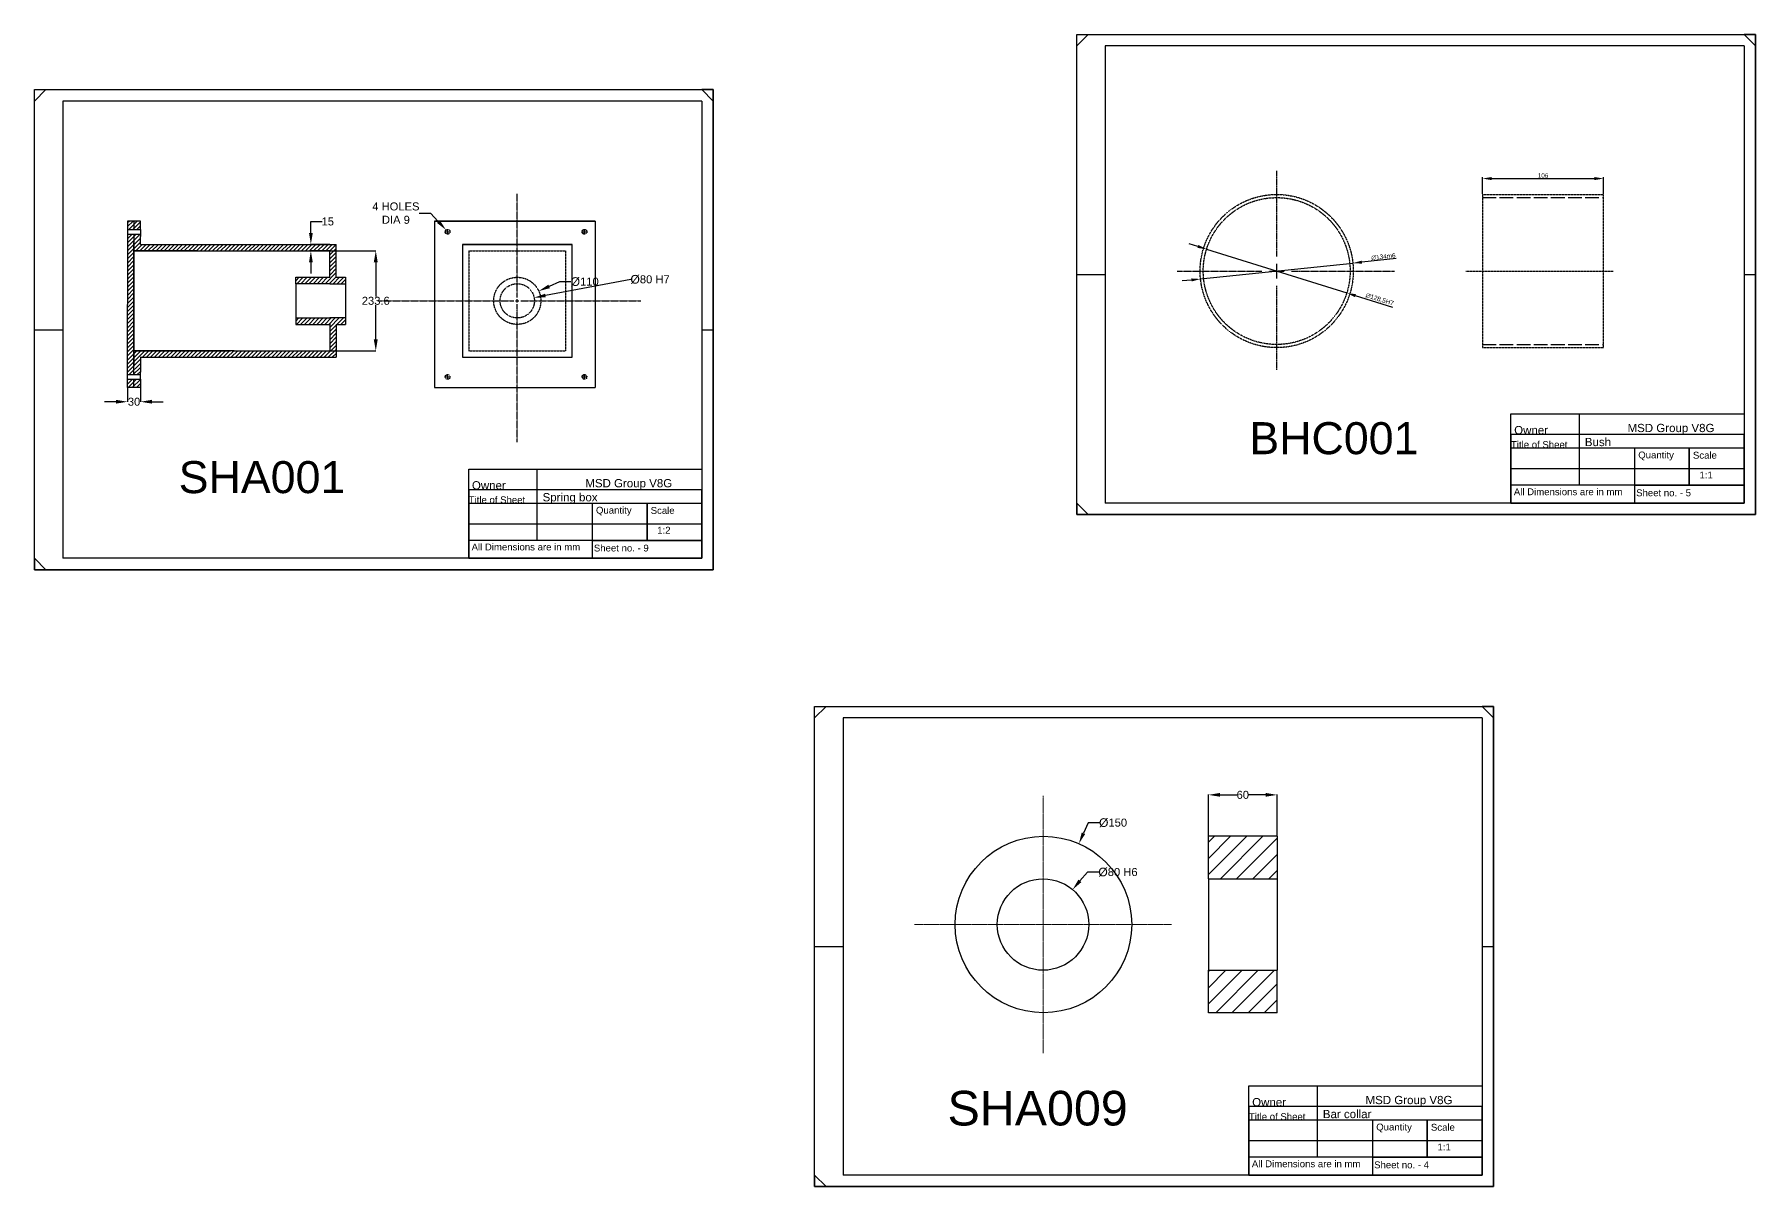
# Model space of a CAD drawing. Header units: inches. Extents: x 6036 to 12138, y -290 to 1789.
# Drawn here: x 6042 to 7548, y -290 to 718 of the extents above; entities that cross this region are included whole.
import ezdxf

# ---------------------------------------------------------------- set-up
doc = ezdxf.new("R2010")
doc.units = ezdxf.units.IN
doc.header["$MEASUREMENT"] = 0
for name, pattern in [('ACAD_ISO02W100', [15, 12, -3]), ('CENTER', [2, 1.25, -0.25, 0.25, -0.25]), ('CENTER2', [1.125, 0.75, -0.125, 0.125, -0.125]), ('HIDDEN', [0.375, 0.25, -0.125])]:
    doc.linetypes.add(name, pattern=pattern)
doc.layers.add('AM_7', color=4, linetype='CENTER', lineweight=15)
doc.layers.add('AM_8', color=1, linetype='Continuous', lineweight=15)
doc.styles.get("Standard").update_dxf_attribs({"font": 'arial.ttf'})
doc.dimstyles.new('Annotative', dxfattribs={"dimscale": 0, "dimtxt": 7, "dimasz": 10, "dimexe": 0.18, "dimexo": 0.0625, "dimgap": 0.09, "dimtad": 0, "dimtih": 1, "dimtoh": 1, "dimdec": 4, "dimzin": 0, "dimdsep": 46, "dimtxsty": 'Standard', "dimcen": 0.09, "dimadec": 0, "dimazin": 0, "dimtfac": 1, "dimtdec": 4, "dimtofl": 0, "dimtmove": 0, "dimatfit": 3, "dimfxl": 1, "dimtolj": 1, "dimtzin": 0, "dimarcsym": 0})
doc.dimstyles.new('ISO-25', dxfattribs={"dimtxt": 4, "dimasz": 8, "dimexe": 1.25, "dimexo": 0.625, "dimtad": 1, "dimtxsty": 'Standard', "dimcen": 2.5, "dimadec": 0, "dimazin": 0, "dimtfac": 1, "dimtmove": 0, "dimatfit": 3, "dimfxl": 1, "dimarcsym": 0})

# ---------------------------------------------------------------- blocks, each defined once
blk = doc.blocks.new('*U31')
at = {"color": 0, "linetype": 'CENTER2', "transparency": 16777216}
for p, q in [((0, 3), (0, 93.8)), ((-121.1, 0), (-3, 0)), ((3, 0), (108, 0)), ((0, -123.6), (0, -3))]:
    blk.add_line(p, q, dxfattribs=at)
at = {"color": 0, "linetype": 'Continuous', "transparency": 16777216}
for p, q in [((-1.5, 0), (1.5, 0)), ((0, -1.5), (0, 1.5))]:
    blk.add_line(p, q, dxfattribs=at)
blk = doc.blocks.new('*U32')
at = {"color": 0, "linetype": 'CENTER2', "transparency": 16777216}
for p, q in [((-2.2036, 0), (-0.41672, 0)), ((0, 0.41672), (0, 2.2036)), ((0.41672, 0), (2.2036, 0)), ((0, -2.2036), (0, -0.41672))]:
    blk.add_line(p, q, dxfattribs=at)
at = {"color": 0, "linetype": 'Continuous', "transparency": 16777216}
for p, q in [((-0.20836, 0), (0.20836, 0)), ((0, -0.20836), (0, 0.20836))]:
    blk.add_line(p, q, dxfattribs=at)
blk = doc.blocks.new('*U33')
at = {"color": 0, "linetype": 'CENTER2', "transparency": 16777216}
for p, q in [((-2.2036, 0), (-0.41672, 0)), ((0, 0.41672), (0, 2.2036)), ((0.41672, 0), (2.2036, 0)), ((0, -2.2036), (0, -0.41672))]:
    blk.add_line(p, q, dxfattribs=at)
at = {"color": 0, "linetype": 'Continuous', "transparency": 16777216}
for p, q in [((-0.20836, 0), (0.20836, 0)), ((0, -0.20836), (0, 0.20836))]:
    blk.add_line(p, q, dxfattribs=at)
blk = doc.blocks.new('*U34')
at = {"color": 0, "linetype": 'CENTER2', "transparency": 16777216}
for p, q in [((-2.2036, 0), (-0.41672, 0)), ((0, 0.41672), (0, 2.2036)), ((0.41672, 0), (2.2036, 0)), ((0, -2.2036), (0, -0.41672))]:
    blk.add_line(p, q, dxfattribs=at)
at = {"color": 0, "linetype": 'Continuous', "transparency": 16777216}
for p, q in [((-0.20836, 0), (0.20836, 0)), ((0, -0.20836), (0, 0.20836))]:
    blk.add_line(p, q, dxfattribs=at)
blk = doc.blocks.new('*U35')
at = {"color": 0, "linetype": 'CENTER2', "transparency": 16777216}
for p, q in [((-2.2036, 0), (-0.41672, 0)), ((0, 0.41672), (0, 2.2036)), ((0.41672, 0), (2.2036, 0)), ((0, -2.2036), (0, -0.41672))]:
    blk.add_line(p, q, dxfattribs=at)
at = {"color": 0, "linetype": 'Continuous', "transparency": 16777216}
for p, q in [((-0.20836, 0), (0.20836, 0)), ((0, -0.20836), (0, 0.20836))]:
    blk.add_line(p, q, dxfattribs=at)
blk = doc.blocks.new('*U50')
at = {"color": 0, "linetype": 'CENTER2', "transparency": 16777216}
for p, q in [((0, 12.85), (0, 87.62)), ((-87, 0), (-12.85, 0)), ((12.85, 0), (103, 0)), ((0, -86.5), (0, -12.85))]:
    blk.add_line(p, q, dxfattribs=at)
at = {"color": 0, "linetype": 'Continuous', "transparency": 16777216}
for p, q in [((-6.425, 0), (6.425, 0)), ((0, -6.425), (0, 6.425))]:
    blk.add_line(p, q, dxfattribs=at)
blk = doc.blocks.new('*D51')
at = {"color": 0, "lineweight": -2, "transparency": 16777216}
for p, q in [((7060.2, 532.3), (7052.6, 534.7)), ((7067.8, 529.9), (7190.5, 491.6)), ((7230.8, 479), (7198.1, 489.2))]:
    blk.add_line(p, q, dxfattribs=at)
at = {"color": 0, "transparency": 16777216}
for points in [[(7060.6, 533.6), (7059.8, 531), (7067.8, 529.9)], [(7198.5, 490.5), (7197.7, 487.9), (7190.5, 491.6)]]:
    blk.add_solid(points, dxfattribs=at)
at = {"layer": 'Defpoints', "color": 0, "transparency": 16777216}
for p in [(7067.8, 529.9), (7190.5, 491.6)]:
    blk.add_point(p, dxfattribs=at)
at = {"color": 0, "transparency": 16777216, "insert": (7219.2, 485.8), "char_height": 4, "width": 11.175, "attachment_point": 5, "rotation": 342.6369}
blk.add_mtext('∅128,5H7', dxfattribs=at)
blk = doc.blocks.new('*D52')
at = {"color": 0, "lineweight": -2, "transparency": 16777216}
for p, q in [((7062.5, 503.8), (7195.8, 517.7)), ((7233.8, 521.7), (7203.8, 518.6)), ((7054.6, 502.9), (7046.6, 502.1))]:
    blk.add_line(p, q, dxfattribs=at)
at = {"color": 0, "transparency": 16777216}
for points in [[(7203.6, 519.9), (7203.9, 517.2), (7195.8, 517.7)], [(7054.4, 504.3), (7054.7, 501.6), (7062.5, 503.8)]]:
    blk.add_solid(points, dxfattribs=at)
at = {"layer": 'Defpoints', "color": 0, "transparency": 16777216}
for p in [(7195.8, 517.7), (7062.5, 503.8)]:
    blk.add_point(p, dxfattribs=at)
at = {"color": 0, "transparency": 16777216, "insert": (7222.5, 523.3), "char_height": 4, "width": 8.233, "attachment_point": 5, "rotation": 5.9764}
blk.add_mtext('∅134m6', dxfattribs=at)
blk = doc.blocks.new('*D53')
at = {"color": 0, "lineweight": -2, "transparency": 16777216}
for p, q in [((7309.2, 578.4), (7309.2, 592.9)), ((7317.2, 591.7), (7407.2, 591.7)), ((7415.2, 578.4), (7415.2, 592.9))]:
    blk.add_line(p, q, dxfattribs=at)
at = {"color": 0, "transparency": 16777216}
for points in [[(7317.2, 593), (7317.2, 590.3), (7309.2, 591.7)], [(7407.2, 593), (7407.2, 590.3), (7415.2, 591.7)]]:
    blk.add_solid(points, dxfattribs=at)
at = {"layer": 'Defpoints', "color": 0, "transparency": 16777216}
for p in [(7415.2, 591.7), (7309.2, 577.8), (7415.2, 577.8)]:
    blk.add_point(p, dxfattribs=at)
at = {"color": 0, "transparency": 16777216, "insert": (7362.2, 594.3), "char_height": 4, "attachment_point": 5}
blk.add_mtext('106', dxfattribs=at)
blk = doc.blocks.new('*D74')
at = {"color": 0, "lineweight": -2, "transparency": 16777216}
for p, q in [((6963.5, -15.1), (6957, -22.7)), ((6973.5, -15.1), (6963.5, -15.1)), ((6924.6, -60.9), (6924.8, -60.9)), ((6924.7, -61), (6924.7, -60.8))]:
    blk.add_line(p, q, dxfattribs=at)
at = {"color": 0, "transparency": 16777216}
blk.add_solid([(6955.7, -21.6), (6958.3, -23.8), (6950.6, -30.4)], dxfattribs=at)
at = {"layer": 'Defpoints', "color": 0, "transparency": 16777216}
for p in [(6950.6, -30.4), (6898.9, -91.5)]:
    blk.add_point(p, dxfattribs=at)
at = {"color": 0, "transparency": 16777216, "insert": (6990.3, -15.1), "char_height": 7, "attachment_point": 5}
blk.add_mtext('\\A1;{\\H1.08333x;Ø}80 H6', dxfattribs=at)
blk = doc.blocks.new('*D75')
at = {"color": 0, "lineweight": -2, "transparency": 16777216}
for p, q in [((6964.1, 28.1), (6960.1, 19)), ((6974.1, 28.1), (6964.1, 28.1)), ((6925, -60.9), (6925.2, -60.9)), ((6925.1, -61), (6925.1, -60.8))]:
    blk.add_line(p, q, dxfattribs=at)
at = {"color": 0, "transparency": 16777216}
blk.add_solid([(6958.6, 19.6), (6961.6, 18.3), (6956.1, 9.8)], dxfattribs=at)
at = {"layer": 'Defpoints', "color": 0, "transparency": 16777216}
for p in [(6956.1, 9.8), (6894.1, -131.6)]:
    blk.add_point(p, dxfattribs=at)
at = {"color": 0, "transparency": 16777216, "insert": (6986, 28.1), "char_height": 7, "attachment_point": 5}
blk.add_mtext('\\A1;{\\H1.08333x;Ø}150', dxfattribs=at)
blk = doc.blocks.new('*D76')
at = {"color": 0, "lineweight": -2, "transparency": 16777216}
for p, q in [((7069.5, 16.4), (7069.5, 52.7)), ((7079.5, 52.5), (7094.4, 52.5)), ((7119.5, 52.5), (7104.6, 52.5)), ((7129.5, 16.4), (7129.5, 52.7))]:
    blk.add_line(p, q, dxfattribs=at)
at = {"color": 0, "transparency": 16777216}
for points in [[(7079.5, 54.2), (7079.5, 50.9), (7069.5, 52.5)], [(7119.5, 54.2), (7119.5, 50.9), (7129.5, 52.5)]]:
    blk.add_solid(points, dxfattribs=at)
at = {"layer": 'Defpoints', "color": 0, "transparency": 16777216}
for p in [(7129.5, 52.5), (7069.5, 16.3), (7129.5, 16.3)]:
    blk.add_point(p, dxfattribs=at)
at = {"color": 0, "transparency": 16777216, "insert": (7099.5, 52.5), "char_height": 7, "attachment_point": 5}
blk.add_mtext('\\A1;60', dxfattribs=at)
blk = doc.blocks.new('*D77')
at = {"color": 0, "lineweight": -2, "transparency": 16777216}
for p, q in [((6284.1, 544.1), (6284.1, 554.1)), ((6284.1, 554.1), (6294.1, 554.1)), ((6300.6, 534.1), (6283.9, 534.1)), ((6300.6, 528.5), (6283.9, 528.5)), ((6284.1, 518.5), (6284.1, 508.5))]:
    blk.add_line(p, q, dxfattribs=at)
at = {"color": 0, "transparency": 16777216}
for points in [[(6282.5, 544.1), (6285.8, 544.1), (6284.1, 534.1)], [(6282.5, 518.5), (6285.8, 518.5), (6284.1, 528.5)]]:
    blk.add_solid(points, dxfattribs=at)
at = {"layer": 'Defpoints', "color": 0, "transparency": 16777216}
for p in [(6284.1, 534.1), (6300.6, 534.1), (6300.6, 528.5)]:
    blk.add_point(p, dxfattribs=at)
at = {"color": 0, "transparency": 16777216, "insert": (6298.9, 554.1), "char_height": 7, "attachment_point": 5}
blk.add_mtext('\\A1;15', dxfattribs=at)
blk = doc.blocks.new('*D78')
at = {"color": 0, "lineweight": -2, "transparency": 16777216}
for p, q in [((6564.1, 503.4), (6489.3, 489.3)), ((6464.6, 484.7), (6464.8, 484.7)), ((6464.7, 484.6), (6464.7, 484.8))]:
    blk.add_line(p, q, dxfattribs=at)
at = {"color": 0, "transparency": 16777216}
blk.add_solid([(6489, 490.9), (6489.6, 487.7), (6479.5, 487.5)], dxfattribs=at)
at = {"layer": 'Defpoints', "color": 0, "transparency": 16777216}
for p in [(6450, 481.9), (6479.5, 487.5)]:
    blk.add_point(p, dxfattribs=at)
at = {"color": 0, "transparency": 16777216, "insert": (6580.9, 503.4), "char_height": 7, "attachment_point": 5}
blk.add_mtext('\\A1;{\\H1.08333x;Ø}80 H7', dxfattribs=at)
blk = doc.blocks.new('*D79')
at = {"color": 0, "lineweight": -2, "transparency": 16777216}
for p, q in [((6501.7, 501.4), (6492.6, 497.3)), ((6511.7, 501.4), (6501.7, 501.4)), ((6464.6, 484.7), (6464.8, 484.7)), ((6464.7, 484.6), (6464.7, 484.8))]:
    blk.add_line(p, q, dxfattribs=at)
at = {"color": 0, "transparency": 16777216}
blk.add_solid([(6491.9, 498.8), (6493.3, 495.8), (6483.5, 493.2)], dxfattribs=at)
at = {"layer": 'Defpoints', "color": 0, "transparency": 16777216}
for p in [(6483.5, 493.2), (6445.9, 476.2)]:
    blk.add_point(p, dxfattribs=at)
at = {"color": 0, "transparency": 16777216, "insert": (6523.7, 501.4), "char_height": 7, "attachment_point": 5}
blk.add_mtext('\\A1;{\\H1.08333x;Ø}110', dxfattribs=at)
blk = doc.blocks.new('*D80')
at = {"color": 0, "lineweight": -2, "transparency": 16777216}
for p, q in [((6378.9, 561.4), (6388.9, 561.4)), ((6388.9, 561.4), (6395.6, 554)), ((6403.7, 545.1), (6403.9, 545.1)), ((6403.8, 545), (6403.8, 545.2))]:
    blk.add_line(p, q, dxfattribs=at)
at = {"color": 0, "transparency": 16777216}
blk.add_solid([(6396.9, 555.2), (6394.4, 552.9), (6402.4, 546.7)], dxfattribs=at)
at = {"layer": 'Defpoints', "color": 0, "transparency": 16777216}
for p in [(6402.4, 546.7), (6405.2, 543.6)]:
    blk.add_point(p, dxfattribs=at)
at = {"color": 0, "transparency": 16777216, "insert": (6358.5, 561.4), "char_height": 7, "attachment_point": 5}
blk.add_mtext('\\A1;4 HOLES\\PDIA 9', dxfattribs=at)
blk = doc.blocks.new('*D81')
at = {"color": 0, "lineweight": -2, "transparency": 16777216}
for p, q in [((6300.7, 528.5), (6341.1, 528.5)), ((6340.9, 518.5), (6340.9, 488.4)), ((6340.9, 450.9), (6340.9, 481)), ((6300.7, 440.9), (6341.1, 440.9))]:
    blk.add_line(p, q, dxfattribs=at)
at = {"color": 0, "transparency": 16777216}
for points in [[(6339.2, 518.5), (6342.6, 518.5), (6340.9, 528.5)], [(6339.2, 450.9), (6342.6, 450.9), (6340.9, 440.9)]]:
    blk.add_solid(points, dxfattribs=at)
at = {"layer": 'Defpoints', "color": 0, "transparency": 16777216}
for p in [(6300.6, 528.5), (6300.6, 440.9), (6340.9, 440.9)]:
    blk.add_point(p, dxfattribs=at)
at = {"color": 0, "transparency": 16777216, "insert": (6340.9, 484.7), "char_height": 7, "attachment_point": 5}
blk.add_mtext('\\A1;233.6', dxfattribs=at)
blk = doc.blocks.new('*D82')
at = {"color": 0, "lineweight": -2, "transparency": 16777216}
for p, q in [((6123.7, 408.7), (6123.7, 396.3)), ((6135, 408.7), (6135, 396.3)), ((6113.7, 396.4), (6103.7, 396.4)), ((6145, 396.4), (6155, 396.4))]:
    blk.add_line(p, q, dxfattribs=at)
at = {"color": 0, "transparency": 16777216}
for points in [[(6113.7, 398.1), (6113.7, 394.8), (6123.7, 396.4)], [(6145, 398.1), (6145, 394.8), (6135, 396.4)]]:
    blk.add_solid(points, dxfattribs=at)
at = {"layer": 'Defpoints', "color": 0, "transparency": 16777216}
for p in [(6123.7, 408.8), (6135, 408.8), (6123.7, 396.4)]:
    blk.add_point(p, dxfattribs=at)
at = {"color": 0, "transparency": 16777216, "insert": (6129.4, 396.4), "char_height": 7, "attachment_point": 5}
blk.add_mtext('\\A1;30', dxfattribs=at)

msp = doc.modelspace()

# ---------------------------------------------------------------- hatches: boundary and pattern name
at = {"linetype": 'HIDDEN', "true_color": 0xffffff}
h = msp.add_hatch(dxfattribs=at)
h.set_pattern_fill('ANSI31', scale=20)
h.set_pattern_definition([(45, (2396.744, 739.9524), (-1.767767, 1.767767), [])])
h.paths.add_polyline_path([(6306.2617, 534.12367), (6134.99411, 534.12367), (6134.99411, 541.01413), (6134.99411, 543.02628), (6129.36911, 543.02628), (6129.36911, 528.49738), (6185.04107, 528.51014), (6216.96911, 528.49738), (6300.63174, 528.49738), (6300.63174, 505.32238), (6270.8317, 505.32238), (6270.8317, 499.69738), (6300.6367, 499.69738), (6314.52723, 499.69738), (6314.52723, 505.32238), (6306.2617, 505.32238)])
h.paths.add_polyline_path([(6306.2617, 464.07238), (6314.52723, 464.07238), (6314.52723, 469.69738), (6300.6367, 469.69738), (6270.8317, 469.7229), (6270.8317, 464.0979), (6300.63174, 464.0979), (6300.63174, 440.89738), (6216.96911, 440.89738), (6215.35661, 440.89738), (6134.99411, 440.89738), (6134.99411, 435.27238), (6306.2617, 435.27238)])
h.paths.add_polyline_path([(6129.36911, 535.72212), (6129.36911, 543.02628), (6123.74411, 543.02628), (6123.74411, 481.62238), (6123.74411, 420.21847), (6129.36911, 420.21847)])
h.paths.add_polyline_path([(6134.99411, 435.70234), (6134.99411, 440.89738), (6130.98161, 440.89738), (6129.36911, 440.89738), (6129.36911, 420.21847), (6134.99411, 420.21847), (6134.99411, 422.23063)])
h.paths.add_polyline_path([(6134.99411, 414.03913), (6134.99411, 416.05128), (6129.36911, 416.05128), (6129.36911, 408.75988), (6134.99411, 408.75988)])
h.paths.add_polyline_path([(6129.36911, 416.05128), (6123.74411, 416.05128), (6123.74411, 408.75988), (6129.36911, 408.75988)])
h.paths.add_polyline_path([(6129.36911, 554.48488), (6123.74411, 554.48488), (6123.74411, 547.19347), (6129.36911, 547.19347)])
h.paths.add_polyline_path([(6134.99411, 554.48488), (6129.36911, 554.48488), (6129.36911, 547.19347), (6134.99411, 547.19347), (6134.99411, 549.20563)])
at = {"layer": 'AM_8', "true_color": 0xf8991e}
h = msp.add_hatch(dxfattribs=at)
h.set_pattern_fill('_U', color=30, scale=10, angle=45, style=0, pattern_type=0)
h.set_pattern_definition([(45, (6353.785, -1114.74), (-7.07107, 7.07107), [])])
h.paths.add_polyline_path([(7129.46064, -100.90513), (7124.43599, -100.90513), (7069.48402, -100.90513), (7069.4765, -138.0802), (7129.46064, -138.08718)])
h.paths.add_polyline_path([(7102.00982, -20.90513), (7112.61678, -20.90513), (7124.43599, -20.90513), (7129.47626, -20.90513), (7129.47626, 16.30422), (7069.49212, 16.30422), (7069.49212, -20.90513)])

# ---------------------------------------------------------------- linework, layer by layer
for p, q in [((6954.17139, 707.75279), (6964.17139, 717.75279)), ((7548.17139, 707.75279), (7538.17139, 717.75279)), ((6042.24411, 659.45238), (6052.24411, 669.45238)), ((6636.24411, 659.45238), (6626.24411, 669.45238)), ((6129.36911, 554.48488), (6123.74411, 554.48488)), ((6123.74411, 554.48488), (6123.74411, 547.19347)), ((6123.74411, 547.19347), (6134.99411, 547.19347)), ((6123.74411, 547.19347), (6123.74411, 543.02628)), ((6123.74411, 543.02628), (6123.74411, 481.62238)), ((6123.74411, 543.02628), (6134.99411, 543.02628)), ((6134.99411, 554.48488), (6129.36911, 554.48488)), ((6129.36911, 554.48488), (6129.36911, 547.19347)), ((6129.36911, 543.02628), (6129.36911, 427.52264)), ((6134.99411, 549.20563), (6134.99411, 554.48488)), ((6134.99411, 547.19347), (6134.99411, 549.20563)), ((6134.99411, 547.19347), (6134.99411, 543.02628)), ((6134.99411, 543.02628), (6134.99411, 541.01413)), ((6392.28786, 554.48488), (6533.01286, 554.48488)), ((6533.01286, 554.48488), (6392.28786, 554.48488)), ((6392.28786, 554.48488), (6392.28786, 408.75988)), ((6533.01286, 554.48488), (6533.01286, 408.75988)), ((6129.36911, 420.21847), (6129.36911, 535.72212)), ((6129.36911, 530.10988), (6129.36911, 483.87238)), ((6185.04107, 528.51014), (6129.36911, 528.49738)), ((6129.36911, 528.49738), (6216.96911, 528.49738)), ((6134.99411, 534.12367), (6134.99411, 541.01413)), ((6134.99411, 534.12367), (6306.2617, 534.12367)), ((6216.96911, 528.49738), (6300.63174, 528.49738)), ((6300.63174, 505.32238), (6300.63174, 528.49738)), ((6306.2617, 505.32238), (6306.2617, 534.12367)), ((6416.77286, 534.12367), (6512.65286, 534.12367)), ((6512.65286, 534.12367), (6416.77286, 534.12367)), ((6416.77286, 534.12367), (6416.77286, 435.27238)), ((6512.65286, 435.27238), (6512.65286, 534.12367)), ((6270.8317, 499.69738), (6270.8317, 505.32238)), ((6270.8317, 505.32238), (6300.6367, 505.32238)), ((6300.6367, 499.69738), (6270.8317, 499.69738)), ((6270.8317, 499.69738), (6270.8317, 469.7229)), ((6290.88174, 499.62213), (6290.86513, 499.69738)), ((6290.88174, 499.69738), (6290.88174, 499.62213)), ((6300.6367, 499.69738), (6302.5117, 499.69738)), ((6300.6367, 499.69738), (6314.65811, 499.69738)), ((6301.5742, 499.69738), (6314.65811, 499.69738)), ((6306.2617, 505.32238), (6314.52723, 505.32238)), ((6314.52723, 505.32238), (6314.52723, 499.69738)), ((6314.52723, 499.69738), (6314.52723, 469.69738)), ((6954.17139, 507.75279), (6979.17139, 507.75279)), ((7538.17139, 507.75279), (7548.17139, 507.75279)), ((6129.36911, 483.87238), (6129.36911, 479.37238)), ((6123.74411, 420.21847), (6123.74411, 481.62238)), ((6129.36911, 479.37238), (6129.36911, 433.13488)), ((6270.8317, 469.7229), (6270.8317, 464.0979)), ((6270.8317, 469.7229), (6300.6367, 469.69738)), ((6314.52723, 469.69738), (6300.6367, 469.69738)), ((6314.52723, 469.69738), (6314.52723, 464.07238)), ((6042.24411, 459.45238), (6067.24411, 459.45238)), ((6270.8317, 464.0979), (6300.6367, 464.0979)), ((6300.63174, 464.50363), (6300.63174, 440.89738)), ((6306.2617, 464.07238), (6314.52723, 464.07238)), ((6306.2617, 464.07238), (6306.2617, 435.27238)), ((6314.52723, 465.57238), (6314.52723, 465.57238)), ((6626.24411, 459.45238), (6636.24411, 459.45238)), ((6216.96911, 440.89738), (6129.36911, 440.89738)), ((6129.36911, 440.89738), (6130.98161, 440.89738)), ((6130.98161, 440.89738), (6213.74411, 440.89738)), ((6215.35661, 440.89738), (6216.96911, 440.89738)), ((6216.96911, 440.89738), (6300.63174, 440.89738)), ((6134.99411, 435.70234), (6134.99411, 422.23063)), ((6134.99411, 435.27238), (6306.2617, 435.27238)), ((6134.99411, 420.21847), (6134.99411, 422.23063)), ((6416.77286, 435.27238), (6512.65286, 435.27238)), ((6416.77286, 435.27238), (6512.65286, 435.27238)), ((6123.74411, 420.21847), (6134.99411, 420.21847)), ((6123.74411, 416.05128), (6123.74411, 420.21847)), ((6123.74411, 408.75988), (6123.74411, 416.05128)), ((6123.74411, 416.05128), (6134.99411, 416.05128)), ((6129.36911, 408.75988), (6123.74411, 408.75988)), ((6129.36911, 408.75988), (6129.36911, 416.05128)), ((6134.99411, 408.75988), (6129.36911, 408.75988)), ((6134.99411, 416.05128), (6134.99411, 420.21847)), ((6134.99411, 416.05128), (6134.99411, 414.03913)), ((6134.99411, 414.03913), (6134.99411, 408.75988)), ((6392.28786, 408.75988), (6533.01286, 408.75988)), ((7442.17139, 323.35279), (7442.17139, 307.75279)), ((6954.17139, 307.75279), (6964.17139, 297.75279)), ((6530.24411, 275.05238), (6530.24411, 259.45238)), ((6042.24411, 259.45238), (6052.24411, 249.45238)), ((6724.91979, 119.84494), (6734.91979, 129.84494)), ((7318.91979, 119.84494), (7308.91979, 129.84494)), ((7129.47626, 16.30422), (7069.49212, 16.30422)), ((7069.49212, -20.90513), (7069.49212, 16.30422)), ((7129.47626, 16.30422), (7129.47626, -20.90513)), ((7069.49212, -20.90513), (7129.47626, -20.90513)), ((7069.49212, -20.90513), (7069.49212, -100.90513)), ((7129.47626, -20.90513), (7129.47626, -100.90513)), ((6724.91979, -80.15506), (6749.91979, -80.15506)), ((7308.91979, -80.15506), (7318.91979, -80.15506)), ((7069.4765, -138.07505), (7069.49212, -100.90513)), ((7069.49212, -100.90513), (7129.46064, -100.90513)), ((7129.46064, -138.08718), (7129.46064, -100.90513)), ((7129.46064, -138.08718), (7069.4765, -138.07505)), ((7212.91979, -264.55506), (7212.91979, -280.15506)), ((6724.91979, -280.15506), (6734.91979, -290.15506))]:
    msp.add_line(p, q)
at = {"linetype": 'HIDDEN'}
for p, q in [((7309.17139, 577.75279), (7415.17139, 577.75279)), ((7309.17139, 577.75279), (7309.17139, 443.75279)), ((7415.17139, 443.75279), (7415.17139, 577.75279)), ((6422.39916, 528.49738), (6507.02656, 528.49738)), ((6422.39916, 528.49738), (6422.39916, 440.89738)), ((6507.02656, 528.49738), (6507.02656, 440.89738)), ((7294.67139, 510.75279), (7423.67139, 510.75279)), ((6422.39916, 440.89738), (6507.02656, 440.89738)), ((7309.17139, 443.75279), (7415.17139, 443.75279)), ((7309.17139, 443.75279), (7415.17139, 443.75279))]:
    msp.add_line(p, q, dxfattribs=at)
at = {"linetype": 'ACAD_ISO02W100'}
for p, q in [((7309.17139, 575.00279), (7415.17139, 575.00279)), ((7309.17139, 446.50279), (7415.17139, 446.50279))]:
    msp.add_line(p, q, dxfattribs=at)
for points in [[(6954.17139, 717.75279), (7548.17139, 717.75279), (7548.17139, 297.75279), (6954.17139, 297.75279)], [(6042.24411, 669.45238), (6636.24411, 669.45238), (6636.24411, 249.45238), (6042.24411, 249.45238)], [(7334.17139, 385.75279), (7538.17139, 385.75279), (7538.17139, 307.75279), (7334.17139, 307.75279)], [(7334.17139, 307.75279), (7538.17139, 307.75279), (7538.17139, 367.75279), (7334.17139, 367.75279)], [(7334.17139, 307.75279), (7538.17139, 307.75279), (7538.17139, 355.75279), (7334.17139, 355.75279)], [(7490.17139, 355.75279), (7442.17139, 355.75279), (7442.17139, 323.35279), (7490.17139, 323.35279)], [(7538.17139, 355.75279), (7490.17139, 355.75279), (7490.17139, 323.35279), (7538.17139, 323.35279)], [(6422.24411, 337.45238), (6626.24411, 337.45238), (6626.24411, 259.45238), (6422.24411, 259.45238)], [(7334.17139, 307.75279), (7538.17139, 307.75279), (7538.17139, 337.75279), (7334.17139, 337.75279)], [(6422.24411, 259.45238), (6626.24411, 259.45238), (6626.24411, 319.45238), (6422.24411, 319.45238)], [(7334.17139, 307.75279), (7538.17139, 307.75279), (7538.17139, 323.35279), (7334.17139, 323.35279)], [(6422.24411, 259.45238), (6626.24411, 259.45238), (6626.24411, 307.45238), (6422.24411, 307.45238)], [(6578.24411, 307.45238), (6530.24411, 307.45238), (6530.24411, 275.05238), (6578.24411, 275.05238)], [(6626.24411, 307.45238), (6578.24411, 307.45238), (6578.24411, 275.05238), (6626.24411, 275.05238)], [(6422.24411, 259.45238), (6626.24411, 259.45238), (6626.24411, 289.45238), (6422.24411, 289.45238)], [(6422.24411, 259.45238), (6626.24411, 259.45238), (6626.24411, 275.05238), (6422.24411, 275.05238)], [(6724.91979, 129.84494), (7318.91979, 129.84494), (7318.91979, -290.15506), (6724.91979, -290.15506)], [(7104.91979, -202.15506), (7308.91979, -202.15506), (7308.91979, -280.15506), (7104.91979, -280.15506)], [(7104.91979, -280.15506), (7308.91979, -280.15506), (7308.91979, -220.15506), (7104.91979, -220.15506)], [(7104.91979, -280.15506), (7308.91979, -280.15506), (7308.91979, -232.15506), (7104.91979, -232.15506)], [(7260.91979, -232.15506), (7212.91979, -232.15506), (7212.91979, -264.55506), (7260.91979, -264.55506)], [(7308.91979, -232.15506), (7260.91979, -232.15506), (7260.91979, -264.55506), (7308.91979, -264.55506)], [(7104.91979, -280.15506), (7308.91979, -280.15506), (7308.91979, -250.15506), (7104.91979, -250.15506)], [(7104.91979, -280.15506), (7308.91979, -280.15506), (7308.91979, -264.55506), (7104.91979, -264.55506)]]:
    msp.add_lwpolyline(points, close=True)
for points in [[(7538.17139, 297.75279), (7548.17139, 297.75279), (7548.17139, 717.75279), (7538.17139, 717.75279)], [(6979.17139, 707.75279), (6979.17139, 307.75279)], [(7538.17139, 707.75279), (6979.17139, 707.75279)], [(7538.17139, 707.75279), (7538.17139, 307.75279)], [(6626.24411, 249.45238), (6636.24411, 249.45238), (6636.24411, 669.45238), (6626.24411, 669.45238)], [(6067.24411, 659.45238), (6067.24411, 259.45238)], [(6626.24411, 659.45238), (6067.24411, 659.45238)], [(6626.24411, 659.45238), (6626.24411, 259.45238)], [(7394.17139, 323.35279), (7394.17139, 385.75279), (7538.17139, 385.75279), (7538.17139, 307.75279), (7394.17139, 307.75279)], [(6482.24411, 275.05238), (6482.24411, 337.45238), (6626.24411, 337.45238), (6626.24411, 259.45238), (6482.24411, 259.45238)], [(6954.17139, 307.75279), (6954.17139, 297.75279), (7548.17139, 297.75279), (7548.17139, 307.75279)], [(7538.17139, 307.75279), (6979.17139, 307.75279)], [(6042.24411, 259.45238), (6042.24411, 249.45238), (6636.24411, 249.45238), (6636.24411, 259.45238)], [(6626.24411, 259.45238), (6067.24411, 259.45238)], [(7308.91979, -290.15506), (7318.91979, -290.15506), (7318.91979, 129.84494), (7308.91979, 129.84494)], [(6749.91979, 119.84494), (6749.91979, -280.15506)], [(7308.91979, 119.84494), (6749.91979, 119.84494)], [(7308.91979, 119.84494), (7308.91979, -280.15506)], [(7164.91979, -264.55506), (7164.91979, -202.15506), (7308.91979, -202.15506), (7308.91979, -280.15506), (7164.91979, -280.15506)], [(6724.91979, -280.15506), (6724.91979, -290.15506), (7318.91979, -290.15506), (7318.91979, -280.15506)], [(7308.91979, -280.15506), (6749.91979, -280.15506)]]:
    msp.add_lwpolyline(points)
at = {"linetype": 'HIDDEN'}
for centre, radius in [((7129.17139, 510.75279), 67), ((7129.17139, 510.75279), 64.25), ((6403.76286, 545.10988), 2.0836), ((6523.51286, 545.10988), 2.0836), ((6464.71286, 484.69738), 20.625), ((6464.71286, 484.69738), 15), ((6403.76286, 418.13488), 2.0836), ((6523.51286, 418.13488), 2.0836)]:
    msp.add_circle(centre, radius, dxfattribs=at)
for centre, radius in [((6925.08955, -60.90593), 77.21016), ((6924.72571, -60.90513), 40)]:
    msp.add_circle(centre, radius)
at = {"layer": 'AM_7'}
for p, q in [((6924.72571, -173.39514), (6924.72571, 51.58488)), ((6812.2357, -60.90513), (7037.21572, -60.90513))]:
    msp.add_line(p, q, dxfattribs=at)

# ---------------------------------------------------------------- block references
at = {"linetype": 'CENTER2'}
for name, p in [('*U50', (7129.17139, 510.75279)), ('*U31', (6464.71286, 484.69738)), ('*U33', (6403.76286, 545.10988)), ('*U32', (6523.51286, 545.10988)), ('*U34', (6403.76286, 418.13488)), ('*U35', (6523.51286, 418.13488))]:
    msp.add_blockref(name, p, dxfattribs=at)

# ---------------------------------------------------------------- texts
for s, height, p in [('BHC001', 28.030646, (7105.22552, 350.52579)), ('SHA001', 28.030646, (6168.45647, 316.45099)), ('SHA009', 30.302846, (6841.19142, -236.71896))]:
    msp.add_text(s, height=height).set_placement(p)
at = {"attachment_point": 1}
for s, width, heights, insert, char_height in [('MSD Group V8G', 112.7393063, [0], (7436.17139, 377.07448), 7.2), ('Title of Sheet', 54.7590919, [0], (7334.17139, 361.95743), 6), (' Owner', 50.617645, [0], (7334.17139, 375.20327), 7.2), ('\\pxt8;Bush ', 138.9083223, [0], (7398.80448, 364.79946), 7.2), ('Quantity', 40.2640362, [0], (7445.51076, 352.84534), 6), ('Scale', 41.4144354, [0], (7493.36745, 352.61545), 6), ('\\pxi-3,l4,t4;1:1', 40.9471289, [0], (7493.10739, 335.32552), 6), (' Owner', 50.617645, [0], (6422.24411, 326.90286), 7.2), ('Spring box', 138.9083223, [0], (6486.8772, 316.49904), 7.2), ('MSD Group V8G', 112.7393063, [0], (6524.24411, 328.77407), 7.2), ('All Dimensions are in mm', 115.8458807, [0], (7336.68282, 320.66116), 6), ('Sheet no. - 5', 87.2004007, [2.1729], (7443.67012, 319.74162), 6), ('Title of Sheet', 54.7590919, [0], (6422.24411, 313.65702), 6), ('Quantity', 40.2640362, [0], (6533.58348, 304.54492), 6), ('Scale', 41.4144354, [0], (6581.44017, 304.31503), 6), ('\\pxi-3,l4,t4;1:2', 40.9471289, [0], (6581.18011, 287.02511), 6), ('All Dimensions are in mm', 115.8458807, [0], (6424.75554, 272.36075), 6), ('Sheet no. - 9', 87.2004007, [2.1729], (6531.74284, 271.4412), 6), ('MSD Group V8G', 112.7393063, [0], (7206.91979, -210.83337), 7.2), ('Title of Sheet', 54.7590919, [0], (7104.91979, -225.95042), 6), (' Owner', 50.617645, [0], (7104.91979, -212.70459), 7.2), ('Bar collar', 138.9083223, [0], (7169.55288, -223.1084), 7.2), ('Quantity', 40.2640362, [0], (7216.25916, -235.06252), 6), ('Scale', 41.4144354, [0], (7264.11585, -235.29241), 6), ('\\pxi-3,l4,t4;1:1', 40.9471289, [0], (7263.85579, -252.58233), 6), ('All Dimensions are in mm', 115.8458807, [0], (7107.43122, -267.24669), 6), ('Sheet no. - 4', 87.2004007, [2.1729], (7214.41852, -268.16624), 6)]:
    msp.add_mtext_dynamic_manual_height_columns(s, width=width, gutter_width=15, heights=heights, dxfattribs=dict(at, insert=insert, char_height=char_height))

# ---------------------------------------------------------------- dimensions: what is measured, and where the dimension line sits
dim = msp.add_linear_dim(base=(7415.17139, 591.65055), p1=(7309.17139, 577.75279), p2=(7415.17139, 577.75279), dimstyle='ISO-25')
dim.commit()
dim.dimension.update_dxf_attribs({"geometry": '*D53', "text_midpoint": (7362.17139, 594.31784)})
for p1, p2, text, dimstyle, picture, middle in [((6405.1652, 543.56883), (6402.36051, 546.65092), '4 HOLES\\PDIA 9', 'Annotative', '*D80', (6358.47344, 561.44306)), ((7067.84908, 529.92667), (7190.49369, 491.57891), '<>H7', 'ISO-25', '*D51', (7219.21171, 485.84158)), ((7062.53554, 503.77682), (7195.80723, 517.72877), '<>m6', 'ISO-25', '*D52', (7222.47034, 523.31442)), ((6445.91675, 476.20638), (6483.50896, 493.18838), '{\\H1.08333x;Ø}110', 'Annotative', '*D79', (6523.65489, 501.42208)), ((6894.11156, -131.62914), (6956.06754, 9.81727), '{\\H1.08333x;Ø}150', 'Annotative', '*D75', (6986.01127, 28.13694)), ((6898.8998, -91.45054), (6950.55162, -30.35971), '{\\H1.08333x;Ø}80 H6', 'Annotative', '*D74', (6990.28302, -15.087))]:
    dim = msp.add_diameter_dim_2p(p1=p1, p2=p2, text=text, dimstyle=dimstyle)
    dim.commit()
    dim.dimension.update_dxf_attribs({"geometry": picture, "text_midpoint": middle})
for base, p2, text, picture, middle in [((6284.1287, 534.12367), (6300.63174, 534.12367), '15', '*D77', (6298.92914, 554.12367)), ((6340.89376, 440.89738), (6300.63174, 440.89738), '233.6', '*D81', (6340.89376, 484.69738))]:
    dim = msp.add_linear_dim(base=base, p1=(6300.63174, 528.49738), p2=p2, angle=90, text=text, dimstyle='Annotative')
    dim.commit()
    dim.dimension.update_dxf_attribs({"geometry": picture, "text_midpoint": middle})
dim = msp.add_diameter_dim_2p(p1=(6449.97019, 481.93081), p2=(6479.45552, 487.46395), text='{\\H1.08333x;Ø}80 H7', dimstyle='Annotative')
dim.commit()
dim.dimension.update_dxf_attribs({"geometry": '*D78', "text_midpoint": (6564.12916, 503.35359), "dimtype": 163})
for base, p1, p2, text, picture, middle in [((6123.74411, 396.44307), (6134.99411, 408.75988), (6123.74411, 408.75988), '30', '*D82', (6129.36911, 396.44307)), ((7129.47626, 52.54242), (7069.49212, 16.30422), (7129.47626, 16.30422), '60', '*D76', (7099.48419, 52.54242))]:
    dim = msp.add_linear_dim(base=base, p1=p1, p2=p2, text=text, dimstyle='Annotative')
    dim.commit()
    dim.dimension.update_dxf_attribs({"geometry": picture, "text_midpoint": middle})

doc.saveas('drawing.dxf')
